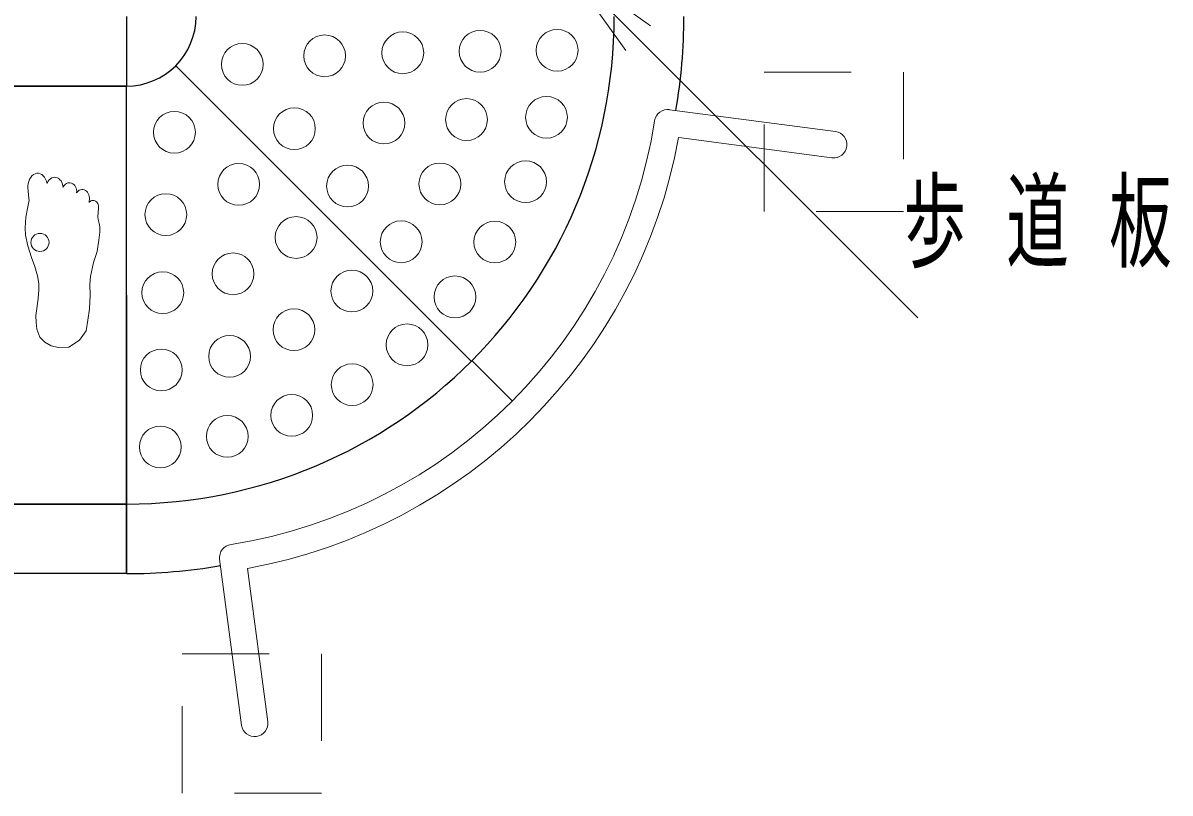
# Model space of a CAD drawing. Units: millimetres on the paper. Extents: x -365 to 0, y -19 to 257.
# Drawn here: x -250.29 to -217.37, y 141.62 to 163.73 of the extents above; entities that cross this region are included whole.
import ezdxf

# ---------------------------------------------------------------- set-up
doc = ezdxf.new("R2010")
doc.units = ezdxf.units.MM
doc.linetypes.add('USER1', pattern=[4.5, 2.5, -2])
doc.layers.add('LY_1', color=7, linetype='Continuous', lineweight=13)
doc.styles.add('ＭＳ ゴシック', font='')
doc.styles.get('ＭＳ ゴシック').set_extended_font_data('MS Gothic')

# ---------------------------------------------------------------- blocks, each defined once
blk = doc.blocks.new('open_arrow')
at = {"color": 0, "linetype": 'Continuous', "lineweight": -2}
blk.add_lwpolyline([(7.5, 1.25), (0, 0), (7.5, -1.25)], dxfattribs=at)

msp = doc.modelspace()

# ---------------------------------------------------------------- linework, layer by layer
at = {"layer": 'LY_1'}
for p, q in [((-234.757, 165.417), (-224.602, 155.262)), ((-231.729, 161.24), (-226.97, 160.613)), ((-231.47, 160.439), (-227.07, 159.86)), ((-249.988, 159.376), (-250.03, 159.341)), ((-249.942, 159.4), (-249.988, 159.376)), ((-249.894, 159.413), (-249.942, 159.4)), ((-249.845, 159.413), (-249.894, 159.413)), ((-249.797, 159.401), (-249.845, 159.413)), ((-249.751, 159.378), (-249.797, 159.401)), ((-249.709, 159.343), (-249.751, 159.378)), ((-250.139, 159.116), (-250.148, 159.047)), ((-250.148, 159.047), (-250.148, 159.01)), ((-250.123, 159.182), (-250.139, 159.116)), ((-250.099, 159.242), (-250.123, 159.182)), ((-250.067, 159.296), (-250.099, 159.242)), ((-250.03, 159.341), (-250.067, 159.296)), ((-249.671, 159.299), (-249.709, 159.343)), ((-249.64, 159.245), (-249.671, 159.299)), ((-249.615, 159.185), (-249.64, 159.245)), ((-249.598, 159.12), (-249.615, 159.185)), ((-249.589, 159.144), (-249.598, 159.12)), ((-249.565, 159.188), (-249.589, 159.144)), ((-249.536, 159.225), (-249.565, 159.188)), ((-249.502, 159.256), (-249.536, 159.225)), ((-249.464, 159.278), (-249.502, 159.256)), ((-249.424, 159.293), (-249.464, 159.278)), ((-249.382, 159.298), (-249.424, 159.293)), ((-249.341, 159.294), (-249.382, 159.298)), ((-249.3, 159.281), (-249.341, 159.294)), ((-249.262, 159.26), (-249.3, 159.281)), ((-249.227, 159.23), (-249.262, 159.26)), ((-249.197, 159.194), (-249.227, 159.23)), ((-249.173, 159.151), (-249.197, 159.194)), ((-249.155, 159.104), (-249.173, 159.151)), ((-249.143, 159.054), (-249.155, 159.104)), ((-249.139, 159.002), (-249.143, 159.054)), ((-249.121, 159.039), (-249.139, 159.002)), ((-249.097, 159.072), (-249.121, 159.039)), ((-249.068, 159.101), (-249.097, 159.072)), ((-249.036, 159.122), (-249.068, 159.101)), ((-249.002, 159.136), (-249.036, 159.122)), ((-248.966, 159.143), (-249.002, 159.136)), ((-248.93, 159.141), (-248.966, 159.143)), ((-248.894, 159.132), (-248.93, 159.141)), ((-248.86, 159.115), (-248.894, 159.132)), ((-248.83, 159.091), (-248.86, 159.115)), ((-248.803, 159.061), (-248.83, 159.091)), ((-248.78, 159.026), (-248.803, 159.061)), ((-248.763, 158.986), (-248.78, 159.026)), ((-250.154, 159.009), (-250.123, 158.692)), ((-250.123, 158.692), (-250.113, 158.641)), ((-248.752, 158.943), (-248.763, 158.986)), ((-248.746, 158.898), (-248.752, 158.943)), ((-248.748, 158.853), (-248.746, 158.898)), ((-248.732, 158.874), (-248.748, 158.852)), ((-248.704, 158.903), (-248.732, 158.874)), ((-248.672, 158.925), (-248.704, 158.903)), ((-248.638, 158.94), (-248.672, 158.925)), ((-248.602, 158.947), (-248.638, 158.94)), ((-248.566, 158.947), (-248.602, 158.947)), ((-248.53, 158.938), (-248.566, 158.947)), ((-248.497, 158.922), (-248.53, 158.938)), ((-248.465, 158.899), (-248.497, 158.922)), ((-248.438, 158.87), (-248.465, 158.899)), ((-248.415, 158.835), (-248.438, 158.87)), ((-248.397, 158.795), (-248.415, 158.835)), ((-248.385, 158.752), (-248.397, 158.795)), ((-248.379, 158.708), (-248.385, 158.752)), ((-248.38, 158.662), (-248.379, 158.708)), ((-250.143, 158.498), (-250.205, 158.15)), ((-250.113, 158.641), (-250.143, 158.498)), ((-248.386, 158.618), (-248.388, 158.579)), ((-248.386, 158.581), (-248.388, 158.579)), ((-248.386, 158.618), (-248.38, 158.662)), ((-248.364, 158.603), (-248.386, 158.581)), ((-248.339, 158.619), (-248.364, 158.603)), ((-248.313, 158.63), (-248.339, 158.619)), ((-248.285, 158.635), (-248.313, 158.63)), ((-248.257, 158.634), (-248.285, 158.635)), ((-248.23, 158.627), (-248.257, 158.634)), ((-248.204, 158.614), (-248.23, 158.627)), ((-248.181, 158.595), (-248.204, 158.614)), ((-248.16, 158.572), (-248.181, 158.595)), ((-248.143, 158.545), (-248.16, 158.572)), ((-248.129, 158.514), (-248.143, 158.545)), ((-248.118, 158.411), (-248.134, 158.287)), ((-248.121, 158.481), (-248.129, 158.514)), ((-248.117, 158.446), (-248.121, 158.481)), ((-248.118, 158.411), (-248.117, 158.446)), ((-250.205, 158.15), (-250.225, 157.843)), ((-248.134, 158.287), (-248.144, 158.167)), ((-248.144, 158.167), (-248.132, 158.089)), ((-248.132, 158.089), (-248.104, 157.967)), ((-250.225, 157.843), (-250.215, 157.638)), ((-248.107, 157.495), (-248.087, 157.72)), ((-248.104, 157.967), (-248.087, 157.874)), ((-248.087, 157.72), (-248.087, 157.874)), ((-250.215, 157.638), (-250.154, 157.331)), ((-248.158, 157.167), (-248.107, 157.495)), ((-250.154, 157.331), (-250.045, 156.991)), ((-248.261, 156.85), (-248.158, 157.167)), ((-250.045, 156.991), (-249.948, 156.737)), ((-249.948, 156.737), (-249.869, 156.473)), ((-248.353, 156.451), (-248.261, 156.85)), ((-249.869, 156.473), (-249.834, 156.245)), ((-248.373, 156.226), (-248.353, 156.451)), ((-249.834, 156.07), (-249.852, 155.815)), ((-249.834, 156.245), (-249.834, 156.07)), ((-248.363, 155.909), (-248.373, 156.226)), ((-249.852, 155.815), (-249.887, 155.534)), ((-248.383, 155.52), (-248.363, 155.909)), ((-249.887, 155.534), (-249.922, 155.332)), ((-248.424, 155.192), (-248.383, 155.52)), ((-249.922, 155.332), (-249.913, 155.131)), ((-249.913, 155.131), (-249.895, 154.937)), ((-248.475, 154.885), (-248.424, 155.192)), ((-249.895, 154.937), (-249.808, 154.709)), ((-248.67, 154.619), (-248.475, 154.885)), ((-249.808, 154.709), (-249.658, 154.56)), ((-249.658, 154.56), (-249.483, 154.455)), ((-249.483, 154.455), (-249.281, 154.411)), ((-249.281, 154.411), (-248.977, 154.425)), ((-248.977, 154.425), (-248.67, 154.619)), ((-244.644, 148.331), (-244.017, 143.567)), ((-243.843, 148.067), (-243.263, 143.666))]:
    msp.add_line(p, q, dxfattribs=at)
at = {"layer": 'LY_1', "lineweight": 25}
for p, q in [((-247.32, 163.917), (-247.32, 161.917)), ((-247.32, 163.917), (-247.32, 161.917)), ((-245.906, 162.502), (-237.417, 154.013)), ((-271.32, 161.917), (-247.32, 161.917)), ((-247.32, 161.917), (-259.32, 161.917)), ((-247.32, 149.917), (-247.32, 161.917)), ((-247.32, 155.917), (-247.32, 149.921)), ((-237.401, 154.029), (-236.247, 152.876)), ((-271.32, 149.917), (-247.32, 149.917)), ((-247.32, 149.917), (-259.32, 149.917)), ((-247.32, 147.917), (-247.32, 149.917)), ((-247.32, 149.917), (-247.32, 147.917)), ((-247.32, 147.917), (-259.32, 147.917))]:
    msp.add_line(p, q, dxfattribs=at)
at = {"layer": 'LY_1', "linetype": 'USER1'}
for p, q in [((-229.02, 158.317), (-229.02, 162.317)), ((-229.02, 162.317), (-225.02, 162.317)), ((-225.02, 162.317), (-225.02, 158.317)), ((-225.02, 158.317), (-229.02, 158.317)), ((-245.72, 141.617), (-245.72, 145.617)), ((-245.72, 145.617), (-241.72, 145.617)), ((-241.72, 145.617), (-241.72, 141.617)), ((-241.72, 141.617), (-245.72, 141.617))]:
    msp.add_line(p, q, dxfattribs=at)
at = {"layer": 'LY_1', "color": 150}
for centre in [(-241.632, 162.785), (-239.388, 162.873), (-237.169, 162.917), (-234.958, 162.944), (-243.994, 162.539), (-239.929, 160.855), (-237.559, 160.956), (-235.263, 161.022), (-245.942, 160.591), (-242.498, 160.694), (-244.098, 159.094), (-238.324, 159.108), (-235.864, 159.171), (-240.973, 159.047), (-246.189, 158.228), (-242.45, 157.57), (-239.435, 157.446), (-236.747, 157.438), (-244.259, 156.526), (-246.276, 155.985), (-240.849, 156.032), (-237.891, 155.864), (-242.512, 154.921), (-239.267, 154.488), (-244.359, 154.156), (-246.32, 153.766), (-240.841, 153.344), (-242.575, 152.461), (-244.425, 151.859), (-246.347, 151.555)]:
    msp.add_circle(centre, 0.6, dxfattribs=at)
at = {"layer": 'LY_1'}
msp.add_circle((-249.801, 157.428), 0.26, dxfattribs=at)
at = {"layer": 'LY_1', "lineweight": 25}
for radius, start, end in [(14, 270, 0), (2, 270, 0), (16, 350.2829, 0), (16, 270, 279.7171)]:
    msp.add_arc((-247.32, 163.917), radius, start, end, dxfattribs=at)
at = {"layer": 'LY_1'}
for centre, radius, start, end in [((-231.784, 160.864), 0.38, 81.7742, 171.0483), ((-246.601, 163.198), 14.62, 278.9894, 351.0484), ((-246.601, 163.198), 15.38, 280.3324, 349.6676), ((-227.02, 160.237), 0.38, 262.5, 82.5), ((-244.267, 148.38), 0.38, 97.5, 187.5), ((-243.64, 143.617), 0.38, 187.5, 7.5)]:
    msp.add_arc(centre, radius, start, end, dxfattribs=at)

# ---------------------------------------------------------------- block references
at = {"layer": 'LY_1', "xscale": 0.4, "yscale": 0.4, "rotation": 315}
msp.add_blockref('open_arrow', (-234.757, 165.417), dxfattribs=at)

# ---------------------------------------------------------------- texts
at = {"layer": 'LY_1', "insert": (-225.019, 157.912), "char_height": 2.199, "attachment_point": 4, "style": 'ＭＳ ゴシック'}
msp.add_mtext('\\T1.64;\\W0.6;歩道板', dxfattribs=at)

doc.saveas('drawing.dxf')
